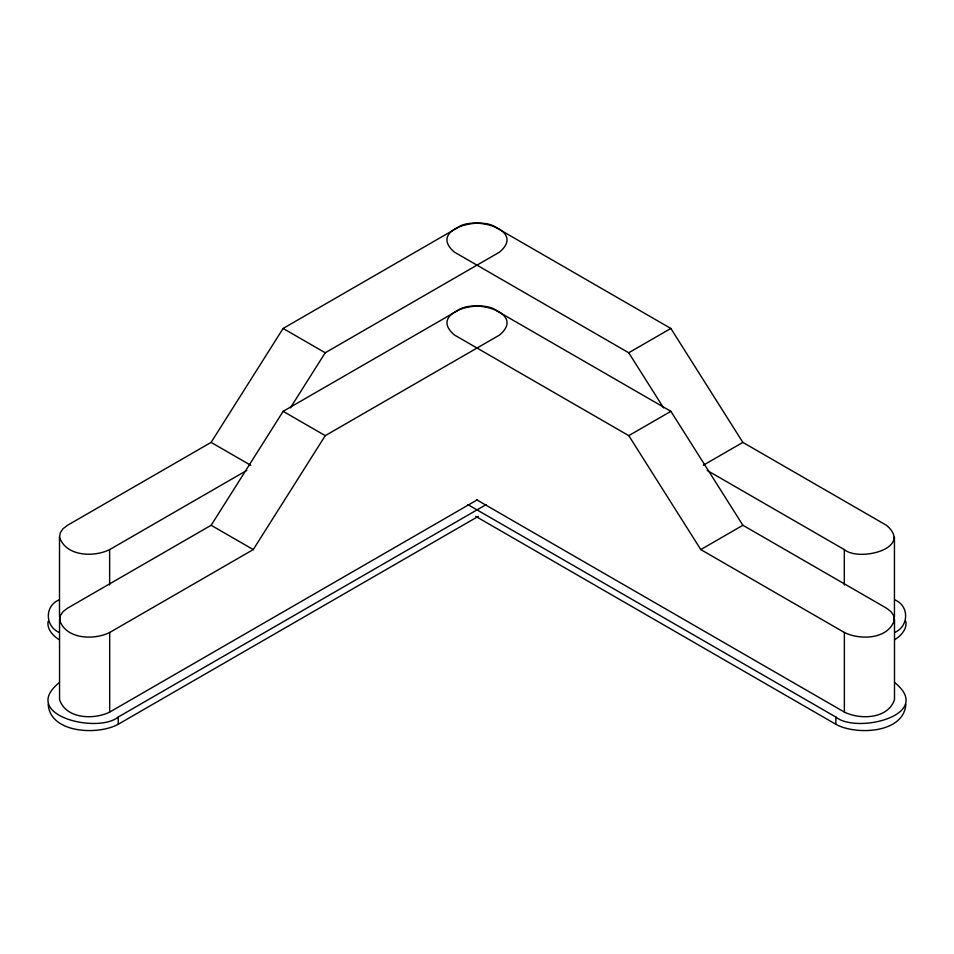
<?xml version="1.0" encoding="UTF-8"?>
<svg xmlns="http://www.w3.org/2000/svg" width="954" height="954" viewBox="0 0 954 954"><rect width="100%" height="100%" fill="white"/><g stroke="black" fill="none" stroke-linecap="round" stroke-linejoin="round"><path stroke-width="1.43" d="M60.388 619.897L59.506 616.63L59.506 537.03L60.317 532.702L63.047 528.695L67.519 525.284L211.096 442.394L283.111 328.45L457.324 227.863C472.409 215.306 526.775 229.27 499.443 252.178L325.219 352.765L290.398 407.859M48.153 621.269C46.603 629.08 53.09 635.901 59.255 639.729M59.553 619.909L60.364 615.58L63.095 611.574L67.567 608.163L211.144 525.272L283.159 411.329L457.383 310.754C472.457 298.197 526.823 312.161 499.491 335.069L325.266 435.644L253.251 549.587L109.686 632.478C93.921 640.384 65.743 639.395 59.553 619.909L59.553 699.52C65.743 719.006 93.921 719.984 109.686 712.078L477.549 499.693M48.201 704.147C49.93 733.519 98.31 735.451 118.236 724.253L478.359 516.341M663.555 407.859L628.734 352.765L454.509 252.178C427.177 229.27 481.543 215.306 496.617 227.863L670.841 328.45L742.856 442.394L886.433 525.284C913.765 548.18 859.399 562.144 844.314 549.599L707.152 470.405M893.564 619.897L894.447 616.63L894.447 537.03M894.494 619.909C888.305 639.395 860.126 640.384 844.362 632.478L700.796 549.587L628.781 435.644L454.557 335.069C427.225 312.161 481.591 298.197 496.676 310.754L670.889 411.329L742.904 525.272L886.481 608.163L890.953 611.574L893.683 615.58L894.494 619.909L894.494 699.52C888.305 719.006 860.126 719.984 844.362 712.078L476.499 499.693M58.969 599.947C44.373 606.064 45.112 626.373 59.255 632.49M59.017 682.825C19.402 715.19 97.558 734.163 118.236 717.026L486.099 504.642M894.685 632.49C908.84 626.373 909.579 606.064 894.983 599.947M894.685 639.729C900.862 635.901 907.349 629.08 905.799 621.269M59.506 537.03C65.695 556.516 93.874 557.494 109.638 549.599L246.8 470.405M628.734 352.765L670.841 328.45M628.781 435.644L670.889 411.329M703.265 465.254L742.856 442.394M700.796 549.587L742.904 525.272M467.949 504.642L835.811 717.026C856.489 734.163 934.646 715.19 895.031 682.825M475.688 516.341L835.811 724.253C855.738 735.451 904.118 733.519 905.847 704.147M283.111 328.45L325.219 352.765M283.159 411.329L325.266 435.644M211.096 442.394L250.807 465.313M211.144 525.272L253.251 549.587M844.314 549.599L844.314 584.969M844.362 632.478L844.362 712.078M835.811 717.026L835.811 724.253M118.236 717.026L118.236 724.253M109.686 632.478L109.686 712.078M109.638 549.599L109.638 584.969"/></g></svg>
